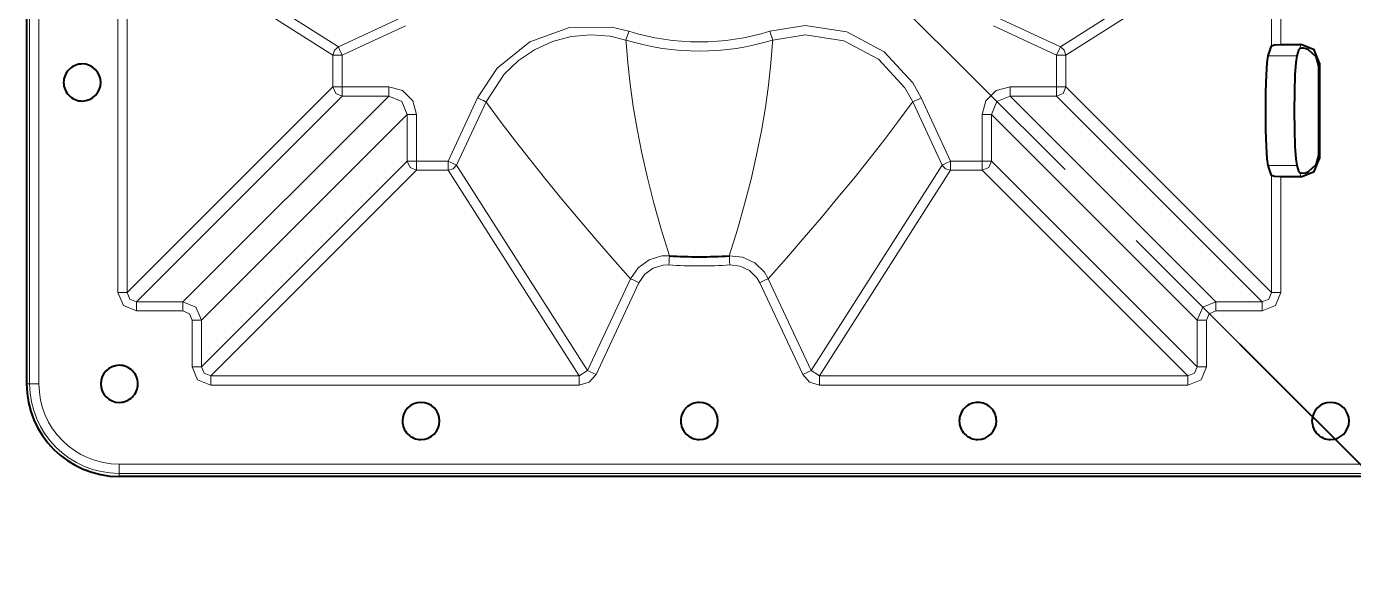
# Model space of a CAD drawing. Header units: millimetres. Extents: x 0 to 2941, y -405 to 1422.
# Drawn here: x 121.6 to 264.5, y 115.3 to 174.2 of the extents above; entities that cross this region are included whole.
import ezdxf

# ---------------------------------------------------------------- set-up
doc = ezdxf.new("R2010")
doc.units = ezdxf.units.MM
doc.layers.add('FINE', color=9, linetype='Continuous')
doc.layers.add('OUTLINE', color=7, linetype='Continuous')

msp = doc.modelspace()

# ---------------------------------------------------------------- linework, layer by layer
at = {"layer": 'FINE', "lineweight": 9}
for p, q in [((121.91, 135.69), (121.91, 685.66)), ((122.91, 685.66), (122.91, 135.69)), ((156.98, 235.28), (233.47, 158.79)), ((133, 186.15), (155.17, 172.03)), ((255.14, 186.15), (232.96, 172.03)), ((131.42, 145.54), (131.42, 185.25)), ((154.59, 171.12), (132.42, 185.25)), ((132.42, 185.25), (132.42, 145.54)), ((233.54, 171.12), (255.71, 185.25)), ((255.71, 185.25), (255.71, 172.13)), ((155.17, 172.03), (161.97, 175.2)), ((226.16, 175.2), (232.96, 172.03)), ((162.39, 174.3), (155.59, 171.12)), ((186.16, 172.77), (186.18, 172.52)), ((201.96, 172.52), (201.97, 172.77)), ((258.89, 172.3), (258.73, 171.82)), ((154.59, 167.71), (154.59, 171.12)), ((155.59, 171.12), (155.59, 167.71)), ((233.54, 171.12), (233.54, 167.71)), ((258.47, 171.06), (255.36, 171.06)), ((260.76, 169.94), (260.87, 170.29)), ((132.42, 145.54), (154.59, 167.71)), ((155.59, 167.71), (160.6, 167.71)), ((255.71, 145.54), (233.54, 167.71)), ((155.59, 166.72), (133.42, 144.54)), ((138.42, 144.54), (160.6, 166.72)), ((160.6, 166.72), (155.59, 166.72)), ((171.08, 166.1), (167.91, 159.29)), ((171.24, 165.88), (171.08, 166.1)), ((217.06, 166.1), (216.9, 165.88)), ((220.23, 159.29), (217.06, 166.1)), ((217.96, 166.52), (221.13, 159.71)), ((232.54, 166.72), (227.54, 166.72)), ((249.71, 144.54), (227.54, 166.72)), ((232.54, 166.72), (254.71, 144.54)), ((140.42, 142.55), (162.59, 164.72)), ((162.59, 159.71), (162.59, 164.72)), ((163.59, 164.72), (163.59, 159.71)), ((224.54, 159.71), (224.54, 164.72)), ((225.54, 164.72), (247.71, 142.55)), ((260.87, 160.01), (260.76, 160.36)), ((162.59, 159.71), (140.42, 137.54)), ((141.42, 136.54), (163.59, 158.72)), ((167, 158.72), (163.59, 158.72)), ((167, 158.72), (181.13, 136.54)), ((182.03, 137.12), (167.91, 159.29)), ((220.23, 159.29), (206.1, 137.12)), ((207.01, 136.54), (221.13, 158.72)), ((221.13, 159.71), (224.54, 159.71)), ((224.54, 158.72), (221.13, 158.72)), ((224.54, 158.72), (246.71, 136.54)), ((247.71, 137.54), (225.54, 159.71)), ((255.36, 159.24), (258.47, 159.24)), ((255.71, 158.17), (255.71, 145.54)), ((256.71, 145.54), (256.71, 158)), ((258.73, 158.48), (258.89, 158)), ((241.12, 151.14), (253.87, 138.39)), ((200.58, 146.6), (205.2, 136.7)), ((254.71, 144.54), (249.71, 144.54)), ((138.42, 143.55), (133.42, 143.55)), ((249.71, 143.55), (254.71, 143.55)), ((140.42, 137.54), (140.42, 142.55)), ((248.71, 137.54), (248.71, 142.55)), ((181.13, 136.54), (141.42, 136.54)), ((246.71, 136.54), (207.01, 136.54)), ((121.58, 135.69), (121.91, 135.69)), ((141.42, 135.55), (181.13, 135.55)), ((261.52, 130.74), (274.27, 117.99)), ((681.54, 127.03), (131.57, 127.03))]:
    msp.add_line(p, q, dxfattribs=at)
for points in [[(256.71, 172.3), (256.71, 185.25), (256.4, 186.32), (255.56, 187.06)], [(170.17, 166.52), (172.27, 169.73), (175.8, 172.59), (180.08, 174.13), (184.62, 174.16), (186.46, 173.72)], [(186.16, 172.77), (184.46, 173.17), (182.39, 173.34), (180.25, 173.14), (178.24, 172.61), (176.29, 171.72), (174.57, 170.56), (173.02, 169.07), (171.08, 166.1)], [(186.16, 172.77), (186.19, 172.86), (186.26, 173.07), (186.35, 173.37), (186.46, 173.72)], [(201.97, 172.77), (201.94, 172.86), (201.88, 173.07), (201.78, 173.37), (201.67, 173.72)], [(217.06, 166.1), (216.21, 167.62), (213.36, 170.72), (209.64, 172.7), (205.48, 173.33), (201.97, 172.77)], [(227.54, 167.71), (232.54, 167.71), (232.54, 171.12), (225.74, 174.3)], [(154.59, 171.12), (154.75, 171.66), (155.17, 172.03)], [(155.59, 171.12), (155.3, 171.75), (155.17, 172.03)], [(190.84, 149.5), (189.96, 152.37), (189.17, 155.17), (188.47, 157.91), (187.86, 160.57), (187.35, 163.15), (186.93, 165.61), (186.6, 168), (186.35, 170.3), (186.18, 172.52)], [(201.96, 172.52), (201.78, 170.26), (201.53, 167.91), (201.18, 165.48), (200.75, 162.97), (200.23, 160.38), (199.63, 157.76), (198.94, 155.08), (198.16, 152.32), (197.29, 149.5)], [(232.96, 172.03), (232.83, 171.75), (232.54, 171.12)], [(232.96, 172.03), (233.38, 171.66), (233.54, 171.12)], [(155.59, 171.12), (154.9, 171.12), (154.59, 171.12)], [(233.54, 171.12), (233.23, 171.12), (232.54, 171.12)], [(155.59, 167.71), (154.9, 167.71), (154.59, 167.71)], [(155.59, 166.72), (154.89, 167.01), (154.59, 167.71)], [(155.59, 167.71), (155.59, 167.03), (155.59, 166.72)], [(160.6, 167.71), (162.09, 167.31), (163.19, 166.22), (163.59, 164.72)], [(160.6, 167.71), (160.6, 167.03), (160.6, 166.72)], [(224.54, 164.72), (224.94, 166.22), (226.04, 167.31), (227.54, 167.71)], [(227.54, 166.72), (227.54, 167.03), (227.54, 167.71)], [(233.54, 167.71), (233.23, 167.71), (232.54, 167.71)], [(232.54, 166.72), (232.54, 167.03), (232.54, 167.71)], [(233.54, 167.71), (233.25, 167.01), (232.54, 166.72)], [(162.59, 164.72), (162.01, 166.13), (160.6, 166.72)], [(163.59, 159.71), (167, 159.71), (170.17, 166.52)], [(171.08, 166.1), (170.99, 166.14), (170.8, 166.23), (170.51, 166.36), (170.17, 166.52)], [(171.24, 165.88), (172.72, 163.89), (174.26, 161.87), (175.86, 159.82), (177.53, 157.73), (179.26, 155.62), (181.01, 153.51), (182.83, 151.38), (184.71, 149.22), (186.65, 147.02)], [(201.48, 147.02), (203.46, 149.26), (205.37, 151.46), (207.22, 153.63), (209, 155.77), (210.73, 157.88), (212.36, 159.93), (213.93, 161.94), (215.44, 163.93), (216.9, 165.88)], [(217.06, 166.1), (217.14, 166.14), (217.34, 166.23), (217.63, 166.36), (217.96, 166.52)], [(227.54, 166.72), (226.12, 166.13), (225.54, 164.72)], [(163.59, 164.72), (162.9, 164.72), (162.59, 164.72)], [(225.54, 164.72), (225.23, 164.72), (224.54, 164.72)], [(225.54, 164.72), (225.54, 159.71), (225.25, 159.01), (224.54, 158.72)], [(163.59, 159.71), (162.9, 159.71), (162.59, 159.71)], [(163.59, 158.72), (162.89, 159.01), (162.59, 159.71)], [(163.59, 158.72), (163.59, 159.03), (163.59, 159.71)], [(167, 158.72), (167, 159.03), (167, 159.71)], [(167.91, 159.29), (167.62, 159.42), (167, 159.71)], [(167.91, 159.29), (167.54, 158.87), (167, 158.72)], [(220.23, 159.29), (220.51, 159.42), (221.13, 159.71)], [(221.13, 158.72), (220.6, 158.87), (220.23, 159.29)], [(221.13, 158.72), (221.13, 159.03), (221.13, 159.71)], [(224.54, 158.72), (224.54, 159.03), (224.54, 159.71)], [(225.54, 159.71), (225.23, 159.71), (224.54, 159.71)], [(190.84, 149.5), (190.03, 149.48), (188.64, 149.07), (187.47, 148.21), (186.65, 147.02), (182.03, 137.12), (181.13, 136.54)], [(190.78, 148.51), (190.8, 148.88), (190.82, 149.19), (190.84, 149.41), (190.84, 149.5)], [(197.36, 148.51), (197.33, 148.88), (197.31, 149.19), (197.3, 149.41), (197.29, 149.5)], [(201.48, 147.02), (201.07, 147.72), (200.04, 148.74), (198.73, 149.36), (197.29, 149.5)], [(182.94, 136.7), (187.55, 146.6), (188.19, 147.52), (189.09, 148.17), (190.15, 148.49), (190.78, 148.51)], [(197.36, 148.51), (198.46, 148.39), (199.47, 147.92), (200.26, 147.14), (200.58, 146.6)], [(187.55, 146.6), (187.22, 146.76), (186.93, 146.89), (186.73, 146.99), (186.65, 147.02)], [(200.58, 146.6), (200.91, 146.76), (201.2, 146.89), (201.4, 146.99), (201.48, 147.02)], [(207.01, 136.54), (206.1, 137.12), (201.48, 147.02)], [(131.42, 145.54), (132.11, 145.54), (132.42, 145.54)], [(133.42, 143.55), (132.01, 144.13), (131.42, 145.54)], [(132.42, 145.54), (132.71, 144.83), (133.42, 144.54), (138.42, 144.54)], [(133.42, 143.55), (133.42, 144.23), (133.42, 144.54)], [(138.42, 143.55), (138.42, 144.23), (138.42, 144.54)], [(140.42, 142.55), (139.83, 143.96), (138.42, 144.54)], [(249.71, 144.54), (248.3, 143.96), (247.71, 142.55)], [(249.71, 143.55), (249.71, 144.23), (249.71, 144.54)], [(255.71, 145.54), (255.42, 144.83), (254.71, 144.54)], [(254.71, 143.55), (256.13, 144.13), (256.71, 145.54)], [(254.71, 143.55), (254.71, 144.23), (254.71, 144.54)], [(256.71, 145.54), (256.02, 145.54), (255.71, 145.54)], [(138.42, 143.55), (139.13, 143.25), (139.42, 142.55)], [(248.71, 142.55), (249, 143.25), (249.71, 143.55)], [(139.42, 142.55), (140.11, 142.55), (140.42, 142.55)], [(139.42, 142.55), (139.42, 137.54), (140.01, 136.13), (141.42, 135.55)], [(247.71, 142.55), (247.71, 137.54), (247.42, 136.83), (246.71, 136.54)], [(248.71, 142.55), (248.02, 142.55), (247.71, 142.55)], [(139.42, 137.54), (140.11, 137.54), (140.42, 137.54)], [(141.42, 136.54), (140.71, 136.83), (140.42, 137.54)], [(207.01, 135.55), (246.71, 135.55), (248.13, 136.13), (248.71, 137.54)], [(248.71, 137.54), (248.02, 137.54), (247.71, 137.54)], [(141.42, 135.55), (141.42, 136.23), (141.42, 136.54)], [(181.13, 135.55), (182.2, 135.86), (182.94, 136.7)], [(181.13, 135.55), (181.13, 136.23), (181.13, 136.54)], [(182.94, 136.7), (182.31, 136.99), (182.03, 137.12)], [(205.2, 136.7), (205.82, 136.99), (206.1, 137.12)], [(205.2, 136.7), (205.93, 135.86), (207.01, 135.55)], [(207.01, 135.55), (207.01, 136.23), (207.01, 136.54)], [(246.71, 135.55), (246.71, 136.23), (246.71, 136.54)], [(121.91, 135.69), (122.2, 135.69), (122.91, 135.69)], [(131.57, 126.03), (131.57, 126.33), (131.57, 127.03)], [(131.57, 125.7), (131.57, 126.03), (681.54, 126.03)]]:
    msp.add_lwpolyline(points, dxfattribs=at)
for points in [[(186.46, 173.72, 0.151863), (201.67, 173.72), (205.46, 174.33), (209.96, 173.65), (213.97, 171.51), (217.05, 168.17), (217.96, 166.52)], [(186.16, 172.77, 0.151876), (201.97, 172.77)], [(190.78, 148.51, 0.03306), (197.36, 148.51)], [(121.91, 135.69, 0.414211), (131.57, 126.03)], [(122.91, 135.69, 0.414211), (131.57, 127.03)]]:
    msp.add_lwpolyline(points, format="xyb", dxfattribs=at)
at = {"layer": 'OUTLINE', "lineweight": 40}
for p, q in [((255.36, 171.06), (255.71, 172.13)), ((256.71, 172.3), (258.89, 172.3)), ((258.47, 171.06), (258.7, 171.78)), ((258.73, 171.82), (258.7, 171.78)), ((260.87, 170.29), (260.87, 160.01)), ((255.71, 158.17), (255.36, 159.24)), ((258.89, 158), (256.71, 158)), ((258.7, 158.52), (258.73, 158.48)), ((252.28, 139.98), (320.16, 72.09)), ((1261.57, 125.7), (131.57, 125.7))]:
    msp.add_line(p, q, dxfattribs=at)
for points in [[(121.58, 1265.69), (121.58, 135.69, 0.414211), (131.57, 125.7)], [(190.84, 149.5, 0.033094), (197.29, 149.5)]]:
    msp.add_lwpolyline(points, format="xyb", dxfattribs=at)
for points in [[(255.71, 172.13), (256.02, 172.25), (256.71, 172.3)], [(259.7, 171.72), (259.43, 171.83), (259.17, 171.88), (258.95, 171.88), (258.79, 171.84), (258.73, 171.82)], [(260.87, 170.29), (260.29, 171.71), (258.89, 172.3)], [(259.7, 171.72), (260.47, 170.98), (260.76, 169.94)], [(255.36, 159.24), (255.25, 159.95), (255.16, 161.29), (255.1, 163.1), (255.08, 165.15), (255.1, 167.2), (255.16, 169.01), (255.25, 170.35), (255.36, 171.06)], [(258.7, 158.52), (258.47, 159.24), (258.36, 159.95), (258.27, 161.29), (258.21, 163.1), (258.19, 165.15), (258.21, 167.2), (258.27, 169.01), (258.36, 170.35), (258.47, 171.06)], [(260.76, 169.94), (260.76, 160.36), (260.47, 159.32), (259.7, 158.58)], [(258.89, 158), (260.29, 158.59), (260.87, 160.01)], [(256.71, 158), (256.02, 158.05), (255.71, 158.17)], [(258.73, 158.48), (258.87, 158.43), (259.09, 158.42), (259.36, 158.45), (259.63, 158.55), (259.7, 158.58)]]:
    msp.add_lwpolyline(points, dxfattribs=at)
for points in [[(125.57, 168.19, 0.414226), (127.57, 166.19, 0.414201), (129.57, 168.19, 0.414201), (127.57, 170.19, 0.414226)], [(129.57, 135.69, 0.414198), (131.57, 133.69, 0.414251), (133.57, 135.69, 0.414226), (131.57, 137.69, 0.414179)], [(166.07, 131.69, 0.414204), (164.07, 133.69, 0.414207), (162.07, 131.69, 0.414245), (164.07, 129.69, 0.414198)], [(192.07, 131.69, 0.414226), (194.07, 129.69, 0.414201), (196.07, 131.69, 0.414201), (194.07, 133.69, 0.414226)], [(226.07, 131.69, 0.414226), (224.07, 133.69, 0.414226), (222.07, 131.69, 0.414226), (224.07, 129.69, 0.414176)], [(260.07, 131.69, 0.414251), (262.07, 129.69, 0.414201), (264.07, 131.69, 0.414201), (262.07, 133.69, 0.414201)]]:
    msp.add_lwpolyline(points, format="xyb", close=True, dxfattribs=at)

doc.saveas('drawing.dxf')
